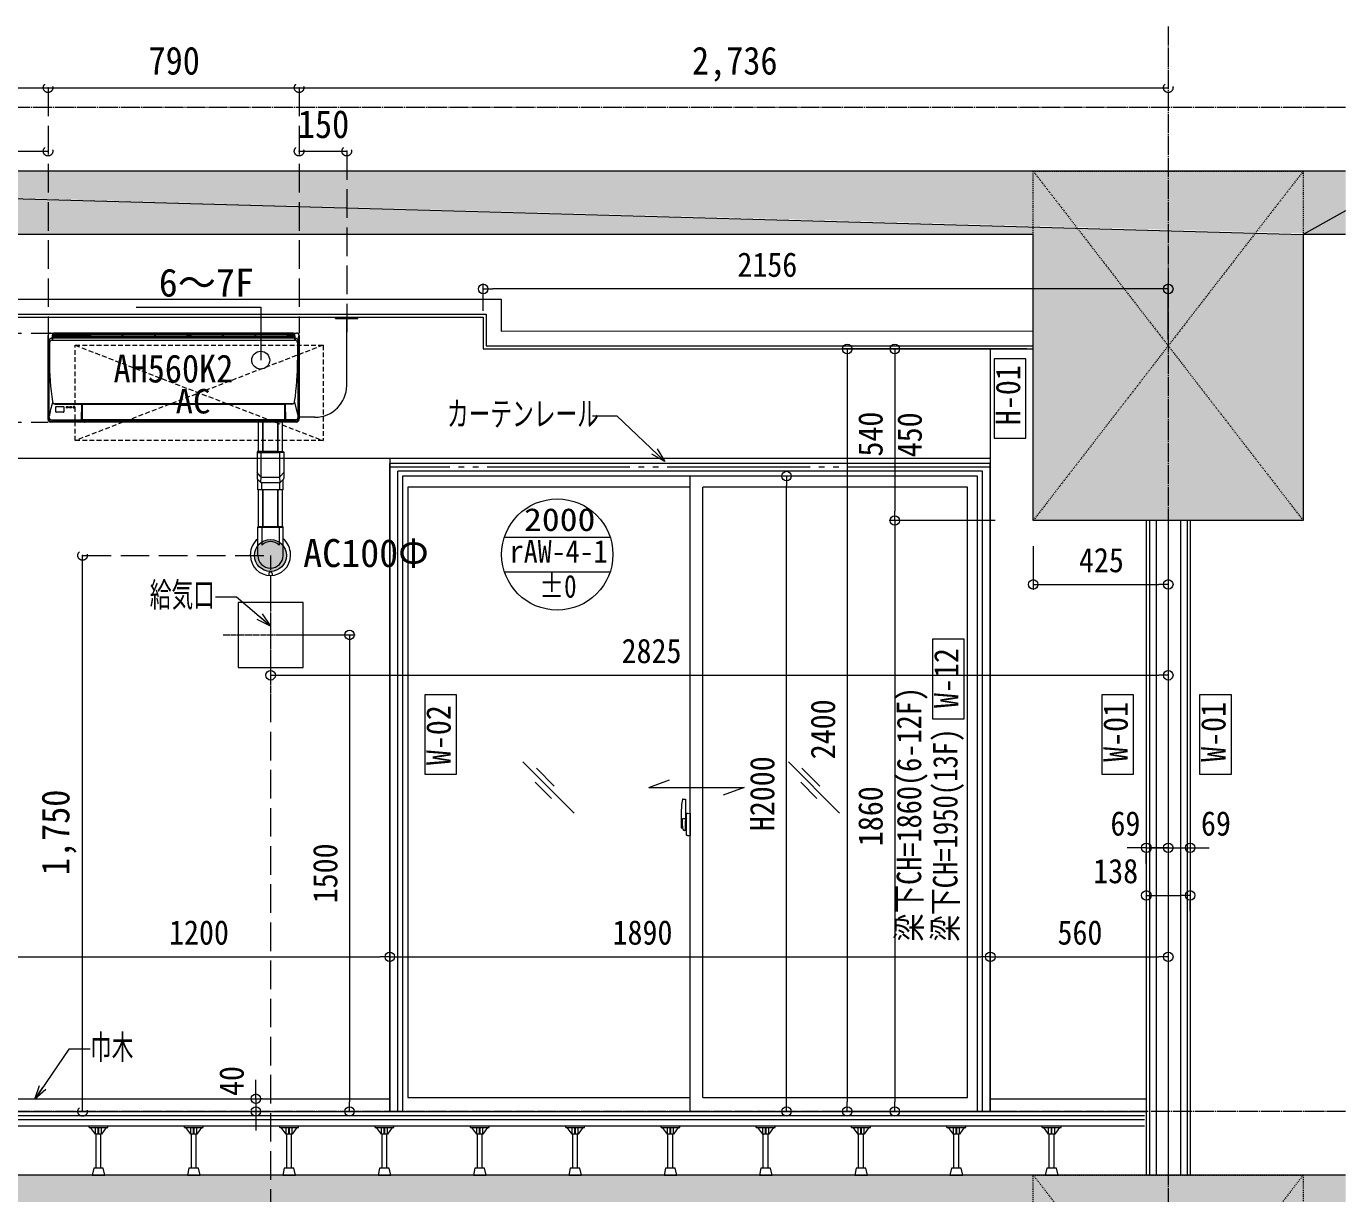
# Model space of a CAD drawing. Units: millimetres at full size, sheet at 1:30. Extents: x -17796 to 21385, y -23279 to 7734.
# Drawn here: x -3575 to 577, y -7500 to -3826 of the extents above; entities that cross this region are included whole.
import ezdxf
from ezdxf.enums import TextEntityAlignment as Align

# ---------------------------------------------------------------- set-up
doc = ezdxf.new("R2010")
doc.units = ezdxf.units.MM
doc.header["$LTSCALE"] = 30
doc.header["$PDMODE"] = 32
doc.header["$PDSIZE"] = 30
for name, pattern in [('DASHED2', [3, 2, -1]), ('DASHED3', [4, 3, -1]), ('USER14', [18.9, 15, -0.9, 0.6, -0.9, 0.6, -0.9]), ('USER4', [0.78, 0.6, -0.06, 0.06, -0.06]), ('USER7', [0.2, 0.1, -0.1]), ('USER8', [0.75, 0.5, -0.25]), ('USER9', [2.3, 2, -0.1, 0.1, -0.1])]:
    doc.linetypes.add(name, pattern=pattern)
for name, color, linetype, lineweight in [('0-A_RC壁', 21, 'Continuous', 18), ('0-B_0_6P', 54, 'USER4', 18), ('0-C_0_4P', 4, 'Continuous', 18), ('0-D_破線', 30, 'Continuous', 18), ('0-E_遮音材', 254, 'Continuous', 18), ('0-F_ｶｰﾃﾝﾚｰﾙ', 94, 'Continuous', 18), ('1-0_掃き出しﾏｰｸ', 253, 'USER7', 18), ('1-9_LAYER004', 6, 'Continuous', 18), ('1-B_仕上線(間仕切壁', 4, 'USER7', 18), ('1-F_衛生陶器・住設', 2, 'USER9', 18), ('2-0_', 5, 'Continuous', 9), ('2-2_', 7, 'Continuous', 18), ('2-A_', 6, 'Continuous', 18), ('3-9_下地・CB・成形板', 6, 'USER8', 18), ('3-B_仕上線（タイル・', 7, 'Continuous', 18), ('3-C_備品', 6, 'Continuous', 18), ('4-4_', 9, 'Continuous', 18), ('4-5_', 3, 'USER14', 18), ('4-8_', 9, 'Continuous', 18), ('4-B_', 3, 'Continuous', 18), ('6-6_床スリーブ', 4, 'Continuous', 9), ('7-C_B2', 1, 'Continuous', 18), ('E-8_緑点線', 7, 'DASHED2', 9)]:
    doc.layers.add(name, color=color, linetype=linetype, lineweight=lineweight)
doc.layers.add('E-2_躯体太線', color=5, linetype='Continuous')
doc.styles.add('ＭＳ ゴシック', font='')
doc.styles.get('ＭＳ ゴシック').set_extended_font_data('MS Gothic')

# ---------------------------------------------------------------- blocks, each defined once
blk = doc.blocks.new('H')
at = {"layer": '2-0_'}
for p, q in [((-52.54, 131.08), (721.25, 131.08)), ((-47.88, 114.33), (-46.68, 124.99)), ((-46.13, 129.41), (-46.7, 124.99)), ((715.42, 124.99), (-46.7, 124.99)), ((-46.14, 129.39), (714.8, 129.39)), ((-45.85, 127.23), (74.46, 127.23)), ((710.75, 130.37), (-42.04, 130.37)), ((74.96, 126.74), (74.96, 124.99)), ((169.96, 125.81), (75.96, 125.81)), ((170.96, 126.74), (170.96, 124.99)), ((171.46, 127.23), (176.46, 127.25)), ((176.96, 126.74), (176.96, 124.99)), ((271.96, 125.81), (177.96, 125.81)), ((272.96, 126.74), (272.96, 124.99)), ((278.47, 127.25), (273.46, 127.23)), ((278.96, 126.74), (278.96, 124.99)), ((373.96, 125.81), (279.96, 125.81)), ((374.96, 126.74), (374.96, 124.99)), ((390.26, 127.23), (375.46, 127.23)), ((390.77, 126.75), (390.76, 124.99)), ((485.76, 125.81), (391.76, 125.81)), ((486.76, 126.74), (486.76, 124.99)), ((487.26, 127.25), (492.26, 127.25)), ((492.77, 126.75), (492.77, 124.99)), ((587.76, 125.81), (493.76, 125.81)), ((588.75, 126.75), (588.76, 124.99)), ((594.26, 127.25), (589.26, 127.23)), ((594.76, 126.74), (594.76, 124.99)), ((689.76, 125.81), (595.76, 125.81)), ((690.76, 126.78), (690.76, 124.99)), ((714.6, 127.28), (691.27, 127.28)), ((713.75, 130.31), (714.23, 129.83)), ((715.19, 127.02), (716.6, 114.33)), ((-60.64, -82.26), (-60.64, 118.33)), ((-59.27, 121.83), (-60.59, 123.15)), ((-57.34, 106.59), (-58.81, 119.6)), ((-57.34, 106.59), (-57.77, -132.91)), ((-55.97, 102.1), (-57.34, 106.59)), ((-56.13, 100.51), (-56.13, 45.41)), ((-49.37, 114.74), (-48.27, 114.74)), ((-48.1, 108.4), (716.8, 108.4)), ((-47.64, 113.51), (-47.64, 116.51)), ((-47.64, 113.51), (-46.41, 113.51)), ((-47.27, 119.86), (715.99, 119.86)), ((67.48, 117.62), (-46.96, 117.62)), ((-46.38, 114.21), (-46.6, 108.4)), ((67.48, 122.75), (-46.38, 122.75)), ((714.6, 114.7), (-45.88, 114.7)), ((67.97, 122.26), (67.97, 119.86)), ((67.97, 117.14), (67.97, 114.7)), ((68.46, 121.27), (74.47, 121.27)), ((74.96, 120.78), (74.96, 119.86)), ((170.96, 120.59), (170.96, 119.86)), ((171.46, 121.06), (176.46, 121.06)), ((176.96, 120.58), (176.96, 119.86)), ((272.96, 120.58), (272.96, 119.86)), ((278.46, 121.06), (273.46, 121.06)), ((278.96, 120.58), (278.96, 119.86)), ((374.96, 120.59), (374.96, 119.86)), ((375.46, 121.06), (390.26, 121.06)), ((390.76, 120.58), (390.76, 119.86)), ((486.76, 120.59), (486.76, 119.86)), ((492.26, 121.06), (487.26, 121.06)), ((492.76, 120.58), (492.76, 119.86)), ((588.76, 120.58), (588.76, 119.86)), ((594.26, 121.06), (589.26, 121.06)), ((594.76, 120.58), (594.76, 119.86)), ((690.76, 120.79), (690.76, 119.86)), ((691.26, 121.27), (697.26, 121.27)), ((697.76, 122.23), (697.76, 119.86)), ((697.76, 117.23), (697.76, 114.7)), ((715.11, 122.75), (698.26, 122.75)), ((698.26, 117.62), (715.68, 117.62)), ((710.56, 114.77), (708.7, 114.7)), ((715.96, 114.76), (710.56, 114.76)), ((715.1, 114.21), (715.31, 108.41)), ((718.09, 114.74), (716.98, 114.74)), ((724.68, 102.1), (726.06, 106.59)), ((724.84, 100.51), (724.85, 45.41)), ((726.06, 106.59), (727.53, 119.6)), ((726.48, -133), (726.06, 106.59)), ((727.98, 121.83), (729.3, 123.16)), ((729.3, 123.16), (729.35, 118.33)), ((729.35, 118.33), (729.35, -82.26)), ((-60.16, -82.56), (-60.34, -82.56)), ((728.84, -82.56), (729.05, -82.56)), ((-60.49, -130.72), (-60.64, -84.36)), ((707.48, -91.38), (-38.76, -91.38)), ((-38.36, -92.63), (44.35, -92.63)), ((44.36, -91.78), (-37.5, -91.78)), ((-36.54, -116.89), (-36.54, -101.5)), ((-35.24, -100.38), (-12.24, -100.38)), ((-12.25, -117.94), (-35.24, -117.94)), ((-10.94, -101.5), (-10.94, -116.89)), ((-2.54, -103.8), (-2.54, -100.9)), ((-1.94, -100.38), (2.46, -100.38)), ((2.46, -104.31), (-1.94, -104.31)), ((3.06, -100.9), (3.06, -103.8)), ((7.96, -103.8), (7.96, -100.9)), ((8.56, -100.38), (12.97, -100.38)), ((12.96, -104.31), (8.56, -104.31)), ((13.56, -100.9), (13.56, -103.8)), ((18.46, -100.9), (18.46, -103.8)), ((23.46, -100.38), (19.06, -100.38)), ((19.06, -104.31), (23.46, -104.31)), ((24.06, -103.8), (24.06, -100.9)), ((47.36, -121.66), (44.25, -121.61)), ((47.36, -112.92), (44.43, -112.92)), ((45.91, -92.69), (684.9, -92.69)), ((47.36, -141.25), (47.36, -93.33)), ((47.56, -93.09), (683.16, -93.09)), ((683.36, -93.29), (683.36, -141.25)), ((683.36, -115.21), (686.43, -115.21)), ((683.36, -119.37), (686.51, -119.37)), ((686.46, -91.78), (704.7, -91.78)), ((707.08, -92.63), (686.46, -92.63)), ((714.87, -86.7), (726.49, -133.44)), ((729.35, -84.36), (729.2, -129.07)), ((-60.62, -140.99), (-60.18, -139.61)), ((-58.41, -138.56), (-60.49, -140.64)), ((-60.15, -139.27), (-60.34, -139.27)), ((-2.12, -148.79), (-52.64, -148.79)), ((-50.41, -146.56), (-46.24, -146.56)), ((-49.83, -141.6), (43.36, -141.6)), ((-46.24, -147.34), (-46.24, -146.51)), ((-45.83, -147.37), (-1.76, -147.37)), ((-44.29, -146.41), (-3.19, -146.41)), ((-0.82, -148.34), (-2.12, -148.77)), ((-1.24, -147.34), (-1.24, -146.51)), ((719.13, -146.56), (-1.24, -146.56)), ((-0.41, -148.49), (-0.41, -148.29)), ((53.55, -148.79), (-0.11, -148.79)), ((686.99, -144.58), (43.82, -144.58)), ((683.16, -141.45), (47.56, -141.45)), ((48.1, -141.45), (48.09, -144.58)), ((55.36, -148.49), (55.36, -148.31)), ((613.05, -148.79), (55.66, -148.79)), ((614.86, -148.49), (614.86, -148.27)), ((668.83, -148.79), (615.15, -148.79)), ((721.35, -148.79), (670.93, -148.79)), ((682.73, -144.58), (682.73, -141.45)), ((718.54, -141.6), (687.46, -141.6)), ((727.13, -138.56), (729.36, -140.79)), ((729.05, -139.27), (728.85, -139.27)), ((729.35, -140.78), (728.85, -139.27)), ((729.31, -133.63), (729.35, -133.91)), ((729.35, -133.96), (729.35, -138.97))]:
    blk.add_line(p, q, dxfattribs=at)
for points in [[(-45.04, 130.31), (-45.51, 129.83), (714.23, 129.83)], [(-47.88, 114.33), (-47.99, 108.71), (-47.99, 108.4)], [(716.46, 115.57), (716.46, 113.51), (715.12, 113.51)], [(716.23, 113.51), (716.08, 110.17), (716.08, 108.4)], [(716.6, 114.33), (716.71, 108.71), (716.7, 108.4)], [(728.84, -82.56), (728.84, -84.06), (729.05, -84.06)], [(-60.34, -84.06), (-60.13, -84.06), (-60.13, -83.06)], [(44.86, -92.29), (43.85, -140.95), (43.87, -141.6), (43.79, -146.57)], [(685.96, -92.29), (686.95, -140.64), (686.95, -141.6), (687.03, -146.57)], [(-60.64, -138.97), (-60.64, -133.96), (-60.55, -133.32)], [(54.82, -148.27), (53.86, -148.27), (53.86, -148.49)], [(614.86, -148.27), (613.36, -148.27), (613.36, -148.49)], [(670.83, -148.77), (669.34, -148.27), (669.12, -148.27), (669.12, -148.49)]]:
    blk.add_lwpolyline(points, dxfattribs=at)
for centre, radius, start, end in [((-52.54, 123.02), 8.05, 89.99501, 179.03706), ((-45.84, 127.73), 0.5, 180.30049, 269.78325), ((-42.49, 77.3), 53.07, 89.50867, 92.74809), ((74.46, 126.73), 0.499, 0.0884, 90.09356), ((75.86, 120.66), 5.15, 88.88735, 100.07308), ((170.15, 121.78), 4.03, 78.36337, 92.67538), ((171.46, 126.73), 0.499, 89.89787, 179.91996), ((176.45, 126.74), 0.505, 358.96394, 89.44354), ((177.75, 122.05), 3.76, 86.82295, 102.1374), ((272.16, 121.96), 3.85, 78.04395, 92.99472), ((273.46, 126.73), 0.499, 89.8826, 179.93523), ((278.45, 126.75), 0.503, 358.74838, 88.1672), ((279.73, 122.01), 3.81, 86.56067, 101.64862), ((374.12, 121.4), 4.41, 78.99046, 92.04814), ((375.44, 126.74), 0.492, 88.03391, 178.57748), ((390.23, 126.72), 0.529, 1.44874, 85.46196), ((391.56, 121.93), 3.88, 87.05345, 101.89851), ((485.92, 121.42), 4.39, 78.95875, 92.08016), ((487.28, 126.72), 0.526, 92.78022, 178.8123), ((492.25, 126.74), 0.514, 2.06429, 88.00436), ((493.57, 121.76), 4.05, 87.337, 101.57385), ((587.91, 121.35), 4.46, 79.05624, 91.9826), ((589.27, 126.72), 0.518, 90.91958, 175.6893), ((594.26, 126.75), 0.501, 358.5736, 89.86367), ((595.61, 121.21), 4.6, 88.19078, 100.70813), ((689.93, 121.6), 4.21, 78.6816, 92.35716), ((691.26, 126.78), 0.499, 89.91103, 179.92084), ((711.38, 85.88), 44.49, 86.94032, 90.80416), ((714.6, 127.78), 0.5, 270.03603, 359.69533), ((696.55, 125.13), 18.74, 5.76337, 13.14447), ((721.25, 123.02), 8.06, 0.96458, 90.13581), ((-98744.34, 1116.45), 98688.75, 359.42051, 359.42331), ((-60.04, 121.28), 0.949, 9.17919, 35.68671), ((-75.45, 117.92), 16.72, 5.77991, 12.12704), ((-49.32, 106.71), 8.03, 90.38975, 180.88796), ((-48.27, 100.54), 7.85, 88.70562, 180.26184), ((-48.31, 114.24), 0.497, 28.2498, 85.25918), ((-46.96, 118.12), 0.499, 180.69498, 270.09568), ((-46.38, 123.25), 0.499, 180.64737, 270.12997), ((-45.88, 114.2), 0.5, 90, 176.69485), ((67.46, 122.24), 0.511, 2.43019, 87.64707), ((67.46, 117.11), 0.511, 2.47633, 87.61623), ((68.45, 121.76), 0.495, 191.88198, 270.61267), ((74.46, 120.77), 0.492, 0.89692, 90.87894), ((171.45, 120.57), 0.494, 89.30295, 177.98331), ((176.46, 120.57), 0.493, 1.00133, 90.77388), ((273.45, 120.57), 0.494, 89.26292, 178.93364), ((278.47, 120.57), 0.492, 0.88197, 90.89229), ((375.45, 120.57), 0.493, 89.20926, 179.00203), ((390.26, 120.57), 0.493, 1.07763, 90.78696), ((487.25, 120.57), 0.492, 88.99083, 178.43222), ((492.26, 120.57), 0.493, 0.89845, 90.86273), ((589.25, 120.57), 0.493, 89.17811, 179.04506), ((594.26, 120.57), 0.494, 1.05546, 90.72088), ((691.25, 120.78), 0.49, 88.8578, 178.44033), ((697.26, 121.76), 0.495, 269.40239, 1.13643), ((698.27, 122.24), 0.516, 91.7417, 181.15704), ((698.27, 117.1), 0.529, 91.31698, 165.56273), ((714.6, 114.2), 0.5, 2.13252, 90), ((715.11, 123.25), 0.499, 269.93356, 359.29906), ((715.68, 118.12), 0.499, 269.91628, 359.28364), ((715.96, 115.56), 0.793, 270.03031, 309.32784), ((717.02, 114.24), 0.496, 94.48101, 152.10849), ((716.92, 100.47), 7.93, 0.77649, 90.85477), ((718.04, 106.71), 8.02, 359.09087, 89.64242), ((743.64, 118.02), 16.19, 168.01266, 174.38224), ((728.9, 121.21), 1.11, 145.7952, 171.12433), ((843.6, 45.4), 899.73, 179.99921, 188.28276), ((-174.99, 45.4), 899.84, 351.71827, 0.00081), ((-60.34, -82.26), 0.3, 180.00016, 269.99602), ((-73.41, -83.82), 13.31, 3.24101, 5.40196), ((729.05, -82.26), 0.3, 270, 0), ((-60.34, -84.36), 0.3, 89.99557, 178.53633), ((696.68, -292.97), 771.23, 164.44436, 168.02167), ((-37.73, -83.17), 9.08, 186.59621, 217.9703), ((-38.94, -83.33), 8.05, 222.40281, 271.36695), ((-37.97, -84.69), 7.96, 212.80176, 267.17648), ((-37.5, -88.71), 3.07, 240.49042, 270.00027), ((-35.53, -101.51), 1.01, 134.23178, 179.50109), ((-35.6, -116.88), 0.945, 180.87841, 229.00753), ((-35.26, -101.77), 1.39, 89.13757, 134.5298), ((-35.27, -116.52), 1.43, 228.6737, 271.32577), ((-12.24, -116.42), 1.52, 269.80709, 303.83448), ((-12.16, -101.6), 1.22, 4.92901, 92.14113), ((-11.93, -116.86), 0.989, 303.12647, 358.16685), ((-1.99, -103.75), 0.559, 185.08636, 274.45583), ((-1.98, -100.94), 0.561, 85.85781, 175.54496), ((2.5, -100.94), 0.557, 4.00557, 94.59888), ((2.51, -103.76), 0.554, 265.04415, 355.39996), ((8.52, -100.95), 0.563, 86.07194, 175.32308), ((8.5, -103.77), 0.544, 183.50833, 276.04287), ((13, -103.75), 0.559, 265.55997, 354.89082), ((13, -100.94), 0.554, 3.82126, 93.15255), ((19.01, -100.94), 0.558, 85.48191, 175.91288), ((19.01, -103.76), 0.555, 184.65363, 274.89559), ((23.49, -103.74), 0.567, 266.39438, 354.06123), ((23.5, -100.94), 0.556, 4.05516, 92.92203), ((44.36, -92.28), 0.5, 358.25927, 89.98864), ((44.44, -92.15), 0.49, 260.49112, 328.68019), ((45.76, -112.37), 19.69, 89.55943, 92.66213), ((47.56, -93.29), 0.204, 90.31473, 189.12624), ((683.16, -93.29), 0.2, 0, 90), ((685.06, -112.15), 19.46, 87.53297, 90.46139), ((686.46, -92.28), 0.5, 90.04294, 181.70988), ((686.38, -92.15), 0.493, 211.51958, 279.2973), ((704.49, -86.78), 5, 272.44035, 293.23191), ((706.48, -84.31), 8.35, 274.14478, 326.47762), ((707.79, -83.7), 7.69, 267.62969, 356.11889), ((729.05, -84.36), 0.3, 359.98183, 90.00945), ((-60.34, -138.97), 0.299, 179.94519, 270.12467), ((-60.34, -141.08), 0.296, 162.7652, 182.25442), ((-52.64, -140.79), 8, 182.15557, 269.83669), ((-112.21, -130.82), 51.73, 357.2336, 0.10793), ((-62.89, -139.19), 2.75, 351.24446, 358.28583), ((-61.47, -137.39), 3.27, 338.97499, 356.819), ((-50.41, -138.56), 8, 180.02096, 269.97944), ((-136.18, -127.95), 78.57, 352.96733, 356.38124), ((-49.51, -133.34), 8.27, 177.01733, 267.78237), ((-45.85, -148.04), 1.58, 91.05168, 104.32071), ((-45.8, -142.72), 4.64, 264.51327, 269.59226), ((-44.27, -175.49), 29.08, 90.0434, 93.18599), ((-3.17, -174.69), 28.28, 87.07889, 90.04004), ((-2.21, -148.48), 0.301, 269.97924, 287.0771), ((-1.79, -140.46), 6.9, 270.27053, 274.54079), ((-1.78, -148.99), 2.54, 77.79939, 88.96334), ((-0.2, -151.98), 3.69, 93.29608, 99.71174), ((-0.11, -148.49), 0.299, 179.87231, 269.04771), ((43.36, -141.1), 0.496, 269.58631, 356.74876), ((47.56, -141.25), 0.2, 180, 270), ((53.56, -148.49), 0.3, 269, 359.19511), ((54.12, -160.88), 12.63, 84.37521, 86.83107), ((55.66, -148.49), 0.3, 179.99676, 270.01197), ((613.06, -148.49), 0.3, 271, 0), ((615.16, -148.49), 0.3, 180, 270), ((668.82, -148.49), 0.3, 269.98194, 0.03552), ((670.93, -148.49), 0.299, 251.58734, 270.04812), ((683.16, -141.25), 0.2, 270, 0), ((687.46, -141.09), 0.507, 183.26736, 270.02387), ((718.25, -133.36), 8.24, 272.04859, 2.54445), ((719.13, -138.56), 8, 270.02095, 359.97795), ((721.35, -140.79), 8, 270.0045, 0.07544), ((752.93, -132.76), 26.44, 180.51463, 192.67739), ((729.05, -138.97), 0.3, 270.13023, 359.97367), ((1135.69, -127.58), 406.5, 180.21081, 180.61682), ((747.64, -131.81), 18.42, 180.46421, 185.69876), ((729.06, -133.96), 0.291, 359.82018, 8.17245)]:
    blk.add_arc(centre, radius, start, end, dxfattribs=at)

msp = doc.modelspace()

# ---------------------------------------------------------------- hatches: boundary and pattern name
at = {"layer": 'E-8_緑点線'}
msp.add_hatch(color=256, dxfattribs=at).paths.add_polyline_path([(-2806.93, -5441.52, 1), (-2806.93, -5541.52, 1)])

# ---------------------------------------------------------------- linework, layer by layer
at = {"layer": '0-A_RC壁'}
msp.add_line((18.57, -5381.52), (18.57, -7441.52), dxfattribs=at)
msp.add_line((18.57, -5381.52), (18.57, -7441.52), dxfattribs=at)
at = {"layer": '0-B_0_6P'}
for p, q in [((-2806.43, -5555.22), (-2806.43, -5927.81)), ((-2955.31, -5741.52), (-2657.56, -5741.52))]:
    msp.add_line(p, q, dxfattribs=at)
at = {"layer": '0-C_0_4P'}
for p, q in [((-5656.43, -4741.52), (-2137.43, -4741.52)), ((-2137.43, -4741.52), (-2137.43, -4841.52)), ((-2137.43, -4841.52), (-406.43, -4841.52)), ((-541.43, -4841.52), (-541.43, -7241.52)), ((-541.43, -5186.52), (-5521.43, -5186.52)), ((-2431.43, -5186.52), (-2431.43, -7241.52)), ((-50.43, -5381.52), (-50.43, -7441.52)), ((-50.43, -5381.52), (-50.43, -7441.52)), ((-40.93, -5381.52), (-40.93, -7441.52)), ((-40.93, -5381.52), (-40.93, -7441.52)), ((78.07, -5381.52), (78.07, -7441.52)), ((78.07, -5381.52), (78.07, -7441.52)), ((87.57, -5381.52), (87.57, -7441.52)), ((87.57, -5381.52), (87.57, -7441.52)), ((-6012.43, -7201.52), (-2431.43, -7201.52)), ((-541.43, -7201.52), (-50.43, -7201.52)), ((-6012.43, -7241.52), (-50.43, -7241.52))]:
    msp.add_line(p, q, dxfattribs=at)
msp.add_lwpolyline([(-5656.43, -4732.02), (-2127.93, -4732.02), (-2127.93, -4832.02), (-406.43, -4832.02)], dxfattribs=at)
at = {"layer": '0-D_破線'}
for p, q in [((-19.93, -5381.52), (-19.93, -7441.52)), ((-19.93, -5381.52), (-19.93, -7441.52)), ((57.07, -5381.52), (57.07, -7441.52)), ((57.07, -5381.52), (57.07, -7441.52))]:
    msp.add_line(p, q, dxfattribs=at)
for points in [[(-5656.43, -4685.02), (-2080.93, -4685.02), (-2080.93, -4785), (-406.45, -4784.52)], [(-5656.43, -4732.02), (-2127.93, -4732.02), (-2127.93, -4832.02), (-406.43, -4831.52)]]:
    msp.add_lwpolyline(points, dxfattribs=at)
at = {"layer": '0-E_遮音材'}
for p in [(576.76, -4407.06), (576.76, -4407.06), (576.76, -4481.52)]:
    msp.add_line(p, (443.57, -4481.52), dxfattribs=at)
for points in [[(576.76, -4281.52), (-6711.24, -4281.52), (443.57, -4481.52)], [(576.76, -7441.52), (-6711.24, -7441.52), (443.57, -7641.52)]]:
    msp.add_lwpolyline(points, dxfattribs=at)
for points in [[(-6711.24, -4281.52), (-406.43, -4481.52), (-5656.43, -4481.52)], [(443.57, -4481.52), (-406.43, -4481.52), (-6711.24, -4281.52)], [(-6711.24, -4281.52), (576.76, -4281.52), (576.76, -4481.52)], [(-406.43, -5381.52), (443.57, -4481.52), (443.57, -5381.52)], [(-406.43, -5381.52), (-406.43, -4481.52), (443.57, -4481.52)], [(443.57, -7641.52), (-6711.24, -7641.52), (-6711.24, -7441.52)], [(-6711.24, -7441.52), (576.76, -7441.52), (576.76, -7641.52)]]:
    msp.add_solid(points, dxfattribs=at)
at = {"layer": '0-F_ｶｰﾃﾝﾚｰﾙ', "color": 7}
for p, q in [((-1565.77, -5195.15), (-1598.51, -5164.28)), ((-2806.43, -5713.46), (-2840.59, -5684.17)), ((-3548.76, -7203.33), (-3523.46, -7166.12))]:
    msp.add_line(p, q, dxfattribs=at)
at = {"layer": '0-F_ｶｰﾃﾝﾚｰﾙ'}
for points in [[(-1793.64, -5052.34), (-1717.21, -5052.34), (-1566.42, -5194.54)], [(-2980.43, -5621.54), (-2913.61, -5621.54), (-2807.11, -5712.87)], [(-3374.76, -7045.63), (-3441.57, -7045.63), (-3548.25, -7202.59)]]:
    msp.add_lwpolyline(points, dxfattribs=at)
at = {"layer": '0-F_ｶｰﾃﾝﾚｰﾙ', "color": 7}
for points in [[(-1590.23, -5155.51), (-1565.77, -5195.15), (-1606.78, -5173.05)], [(-2832.74, -5675.01), (-2806.43, -5713.46), (-2848.44, -5693.32)], [(-3513.49, -7172.89), (-3548.76, -7203.33), (-3533.43, -7159.34)]]:
    msp.add_lwpolyline(points, dxfattribs=at)
at = {"layer": '1-0_掃き出しﾏｰｸ', "color": 7, "linetype": 'Continuous'}
for p, q in [((576.76, -4281.52), (-6711.24, -4281.52)), ((-406.43, -4481.52), (-5656.43, -4481.52)), ((576.76, -4481.52), (443.57, -4481.52)), ((576.76, -7441.52), (-6711.24, -7441.52))]:
    msp.add_line(p, q, dxfattribs=at)
msp.add_lwpolyline([(443.57, -4481.52), (443.57, -5381.52), (-406.43, -5381.52), (-406.43, -4481.52)], dxfattribs=at)
at = {"layer": '1-9_LAYER004'}
for p, q in [((-2070.58, -5433.78), (-1738.05, -5433.78)), ((-2070.58, -5542.99), (-1738.05, -5542.99))]:
    msp.add_line(p, q, dxfattribs=at)
msp.add_circle((-1904.32, -5488.38), 175, dxfattribs=at)
at = {"layer": '1-B_仕上線(間仕切壁'}
for p, q in [((443.57, -4281.52), (-406.43, -5381.52)), ((-406.43, -4281.52), (443.57, -5381.52)), ((-406.43, -7441.52), (-174.61, -7741.52)), ((443.57, -7441.52), (211.75, -7741.52))]:
    msp.add_line(p, q, dxfattribs=at)
msp.add_lwpolyline([(-406.43, -4281.52), (443.57, -4281.52), (443.57, -5381.52), (-406.43, -5381.52)], close=True, dxfattribs=at)
msp.add_lwpolyline([(-406.43, -7741.52), (-406.43, -7441.52), (443.57, -7441.52), (443.57, -7741.52)], dxfattribs=at)
at = {"layer": '1-F_衛生陶器・住設'}
for p, q in [((18.57, -3826.06), (18.57, -7961.62)), ((576.76, -4081.52), (-6941.38, -4081.52)), ((576.76, -7241.52), (-6941.38, -7241.52))]:
    msp.add_line(p, q, dxfattribs=at)
at = {"layer": '2-2_', "color": 171}
for p, q in [((-426.43, -4841.52), (-859.62, -4841.52)), ((-842.12, -4871.52), (-842.12, -5351.52)), ((-525.69, -5381.52), (-859.62, -5381.52)), ((-525.69, -5381.52), (-859.62, -5381.52)), ((-842.12, -5411.52), (-842.12, -7211.52)), ((18.57, -5401.52), (18.57, -5600.1)), ((-406.43, -5461.76), (-406.43, -5600.1)), ((-376.43, -5582.6), (-11.43, -5582.6)), ((18.57, -6361.52), (18.57, -6394.02)), ((18.57, -6361.52), (18.57, -6394.02)), ((87.57, -6361.52), (87.57, -6394.02)), ((-80.43, -6411.52), (-110.43, -6411.52)), ((-50.43, -6411.52), (18.57, -6411.52)), ((-50.43, -6461.52), (-50.43, -6429.02)), ((-11.43, -6411.52), (-41.43, -6411.52)), ((18.57, -6411.52), (87.57, -6411.52)), ((48.57, -6411.52), (78.57, -6411.52)), ((117.57, -6411.52), (147.57, -6411.52)), ((-50.43, -6511.52), (-50.43, -6544.02)), ((-20.43, -6561.52), (57.57, -6561.52)), ((87.57, -6611.52), (87.57, -6579.02)), ((-3601.43, -6754.75), (-2461.43, -6754.75)), ((-2431.43, -6734.75), (-2431.43, -6737.25)), ((-2431.43, -6734.75), (-2431.43, -6737.25)), ((-2401.43, -6754.75), (-571.43, -6754.75)), ((-541.43, -6734.75), (-541.43, -6737.25)), ((-511.43, -6754.75), (-11.43, -6754.75)), ((18.57, -6734.75), (18.57, -6737.25)), ((-541.43, -6774.75), (-541.43, -6772.25)), ((-561.43, -7241.52), (-859.62, -7241.52))]:
    msp.add_line(p, q, dxfattribs=at)
at = {"layer": '2-2_'}
for p, q in [((-842.12, -4841.52), (-842.12, -4871.52)), ((-842.12, -5381.52), (-842.12, -5351.52)), ((-842.12, -5381.52), (-842.12, -5411.52)), ((-406.43, -5582.6), (-376.43, -5582.6)), ((18.57, -5582.6), (-11.43, -5582.6)), ((-50.43, -6411.52), (-80.43, -6411.52)), ((18.57, -6411.52), (-11.43, -6411.52)), ((18.57, -6411.52), (48.57, -6411.52)), ((87.57, -6411.52), (117.57, -6411.52)), ((-50.43, -6561.52), (-20.43, -6561.52)), ((87.57, -6561.52), (57.57, -6561.52)), ((-2431.43, -6754.75), (-2461.43, -6754.75)), ((-2431.43, -6754.75), (-2401.43, -6754.75)), ((-541.43, -6754.75), (-571.43, -6754.75)), ((-541.43, -6754.75), (-511.43, -6754.75)), ((18.57, -6754.75), (-11.43, -6754.75)), ((-842.12, -7241.52), (-842.12, -7211.52))]:
    msp.add_line(p, q, dxfattribs=at)
for centre in [(-842.12, -4841.52), (-842.12, -5381.52), (-842.12, -5381.52), (-406.43, -5582.6), (18.57, -5582.6), (-50.43, -6411.52), (18.57, -6411.52), (18.57, -6411.52), (87.57, -6411.52), (-50.43, -6561.52), (87.57, -6561.52), (-2431.43, -6754.75), (-2431.43, -6754.75), (-541.43, -6754.75), (-541.43, -6754.75), (18.57, -6754.75), (-842.12, -7241.52)]:
    msp.add_circle(centre, 15, dxfattribs=at)
at = {"layer": '2-A_'}
for p, q in [((-6006.43, -7286.52), (-56.43, -7286.52)), ((-3377.82, -7291.52), (-3318.82, -7291.52)), ((-3357.82, -7312.52), (-3357.82, -7291.52)), ((-3349.32, -7312.52), (-3349.32, -7291.52)), ((-3347.32, -7312.52), (-3347.32, -7291.52)), ((-3338.82, -7312.52), (-3338.82, -7291.52)), ((-3318.82, -7291.52), (-3318.82, -7286.52)), ((-3077.82, -7291.52), (-3018.82, -7291.52)), ((-3057.82, -7312.52), (-3057.82, -7291.52)), ((-3049.32, -7312.52), (-3049.32, -7291.52)), ((-3047.32, -7312.52), (-3047.32, -7291.52)), ((-3038.82, -7312.52), (-3038.82, -7291.52)), ((-3018.82, -7291.52), (-3018.82, -7286.52)), ((-2777.82, -7291.52), (-2718.82, -7291.52)), ((-2757.82, -7312.52), (-2757.82, -7291.52)), ((-2749.32, -7312.52), (-2749.32, -7291.52)), ((-2747.32, -7312.52), (-2747.32, -7291.52)), ((-2738.82, -7312.52), (-2738.82, -7291.52)), ((-2718.82, -7291.52), (-2718.82, -7286.52)), ((-2477.82, -7291.52), (-2418.82, -7291.52)), ((-2457.82, -7312.52), (-2457.82, -7291.52)), ((-2449.32, -7312.52), (-2449.32, -7291.52)), ((-2447.32, -7312.52), (-2447.32, -7291.52)), ((-2438.82, -7312.52), (-2438.82, -7291.52)), ((-2418.82, -7291.52), (-2418.82, -7286.52)), ((-2177.82, -7291.52), (-2118.82, -7291.52)), ((-2157.82, -7312.52), (-2157.82, -7291.52)), ((-2149.32, -7312.52), (-2149.32, -7291.52)), ((-2147.32, -7312.52), (-2147.32, -7291.52)), ((-2138.82, -7312.52), (-2138.82, -7291.52)), ((-2118.82, -7291.52), (-2118.82, -7286.52)), ((-1877.82, -7291.52), (-1818.82, -7291.52)), ((-1857.82, -7312.52), (-1857.82, -7291.52)), ((-1849.32, -7312.52), (-1849.32, -7291.52)), ((-1847.32, -7312.52), (-1847.32, -7291.52)), ((-1838.82, -7312.52), (-1838.82, -7291.52)), ((-1818.82, -7291.52), (-1818.82, -7286.52)), ((-1577.82, -7291.52), (-1518.82, -7291.52)), ((-1557.82, -7312.52), (-1557.82, -7291.52)), ((-1549.32, -7312.52), (-1549.32, -7291.52)), ((-1547.32, -7312.52), (-1547.32, -7291.52)), ((-1538.82, -7312.52), (-1538.82, -7291.52)), ((-1518.82, -7291.52), (-1518.82, -7286.52)), ((-1277.82, -7291.52), (-1218.82, -7291.52)), ((-1257.82, -7312.52), (-1257.82, -7291.52)), ((-1249.32, -7312.52), (-1249.32, -7291.52)), ((-1247.32, -7312.52), (-1247.32, -7291.52)), ((-1238.82, -7312.52), (-1238.82, -7291.52)), ((-1218.82, -7291.52), (-1218.82, -7286.52)), ((-977.82, -7291.52), (-918.82, -7291.52)), ((-957.82, -7312.52), (-957.82, -7291.52)), ((-949.32, -7312.52), (-949.32, -7291.52)), ((-947.32, -7312.52), (-947.32, -7291.52)), ((-938.82, -7312.52), (-938.82, -7291.52)), ((-918.82, -7291.52), (-918.82, -7286.52)), ((-677.82, -7291.52), (-618.82, -7291.52)), ((-657.82, -7312.52), (-657.82, -7291.52)), ((-649.32, -7312.52), (-649.32, -7291.52)), ((-647.32, -7312.52), (-647.32, -7291.52)), ((-638.82, -7312.52), (-638.82, -7291.52)), ((-618.82, -7291.52), (-618.82, -7286.52)), ((-377.82, -7291.52), (-318.82, -7291.52)), ((-357.82, -7312.52), (-357.82, -7291.52)), ((-349.32, -7312.52), (-349.32, -7291.52)), ((-347.32, -7312.52), (-347.32, -7291.52)), ((-338.82, -7312.52), (-338.82, -7291.52)), ((-318.82, -7291.52), (-318.82, -7286.52)), ((-3355.82, -7420.52), (-3355.82, -7312.52)), ((-3340.82, -7420.52), (-3340.82, -7312.52)), ((-3055.82, -7420.52), (-3055.82, -7312.52)), ((-3040.82, -7420.52), (-3040.82, -7312.52)), ((-2755.82, -7420.52), (-2755.82, -7312.52)), ((-2740.82, -7420.52), (-2740.82, -7312.52)), ((-2455.82, -7420.52), (-2455.82, -7312.52)), ((-2440.82, -7420.52), (-2440.82, -7312.52)), ((-2155.82, -7420.52), (-2155.82, -7312.52)), ((-2140.82, -7420.52), (-2140.82, -7312.52)), ((-1855.82, -7420.52), (-1855.82, -7312.52)), ((-1840.82, -7420.52), (-1840.82, -7312.52)), ((-1555.82, -7420.52), (-1555.82, -7312.52)), ((-1540.82, -7420.52), (-1540.82, -7312.52)), ((-1255.82, -7420.52), (-1255.82, -7312.52)), ((-1240.82, -7420.52), (-1240.82, -7312.52)), ((-955.82, -7420.52), (-955.82, -7312.52)), ((-940.82, -7420.52), (-940.82, -7312.52)), ((-655.82, -7420.52), (-655.82, -7312.52)), ((-640.82, -7420.52), (-640.82, -7312.52)), ((-355.82, -7420.52), (-355.82, -7312.52)), ((-340.82, -7420.52), (-340.82, -7312.52))]:
    msp.add_line(p, q, dxfattribs=at)
for points in [[(-3377.82, -7291.52), (-3377.82, -7286.52), (-3318.82, -7286.52)], [(-3077.82, -7291.52), (-3077.82, -7286.52), (-3018.82, -7286.52)], [(-2777.82, -7291.52), (-2777.82, -7286.52), (-2718.82, -7286.52)], [(-2477.82, -7291.52), (-2477.82, -7286.52), (-2418.82, -7286.52)], [(-2177.82, -7291.52), (-2177.82, -7286.52), (-2118.82, -7286.52)], [(-1877.82, -7291.52), (-1877.82, -7286.52), (-1818.82, -7286.52)], [(-1577.82, -7291.52), (-1577.82, -7286.52), (-1518.82, -7286.52)], [(-1277.82, -7291.52), (-1277.82, -7286.52), (-1218.82, -7286.52)], [(-977.82, -7291.52), (-977.82, -7286.52), (-918.82, -7286.52)], [(-677.82, -7291.52), (-677.82, -7286.52), (-618.82, -7286.52)], [(-377.82, -7291.52), (-377.82, -7286.52), (-318.82, -7286.52)]]:
    msp.add_lwpolyline(points, dxfattribs=at)
for points in [[(-3372.82, -7291.52), (-3323.82, -7291.52), (-3338.82, -7312.52), (-3357.82, -7312.52)], [(-3072.82, -7291.52), (-3023.82, -7291.52), (-3038.82, -7312.52), (-3057.82, -7312.52)], [(-2772.82, -7291.52), (-2723.82, -7291.52), (-2738.82, -7312.52), (-2757.82, -7312.52)], [(-2472.82, -7291.52), (-2423.82, -7291.52), (-2438.82, -7312.52), (-2457.82, -7312.52)], [(-2172.82, -7291.52), (-2123.82, -7291.52), (-2138.82, -7312.52), (-2157.82, -7312.52)], [(-1872.82, -7291.52), (-1823.82, -7291.52), (-1838.82, -7312.52), (-1857.82, -7312.52)], [(-1572.82, -7291.52), (-1523.82, -7291.52), (-1538.82, -7312.52), (-1557.82, -7312.52)], [(-1272.82, -7291.52), (-1223.82, -7291.52), (-1238.82, -7312.52), (-1257.82, -7312.52)], [(-972.82, -7291.52), (-923.82, -7291.52), (-938.82, -7312.52), (-957.82, -7312.52)], [(-672.82, -7291.52), (-623.82, -7291.52), (-638.82, -7312.52), (-657.82, -7312.52)], [(-372.82, -7291.52), (-323.82, -7291.52), (-338.82, -7312.52), (-357.82, -7312.52)], [(-3368.32, -7441.52), (-3328.32, -7441.52), (-3333.32, -7420.52), (-3363.32, -7420.52)], [(-3068.32, -7441.52), (-3028.32, -7441.52), (-3033.32, -7420.52), (-3063.32, -7420.52)], [(-2768.32, -7441.52), (-2728.32, -7441.52), (-2733.32, -7420.52), (-2763.32, -7420.52)], [(-2468.32, -7441.52), (-2428.32, -7441.52), (-2433.32, -7420.52), (-2463.32, -7420.52)], [(-2168.32, -7441.52), (-2128.32, -7441.52), (-2133.32, -7420.52), (-2163.32, -7420.52)], [(-1868.32, -7441.52), (-1828.32, -7441.52), (-1833.32, -7420.52), (-1863.32, -7420.52)], [(-1568.32, -7441.52), (-1528.32, -7441.52), (-1533.32, -7420.52), (-1563.32, -7420.52)], [(-1268.32, -7441.52), (-1228.32, -7441.52), (-1233.32, -7420.52), (-1263.32, -7420.52)], [(-968.32, -7441.52), (-928.32, -7441.52), (-933.32, -7420.52), (-963.32, -7420.52)], [(-668.32, -7441.52), (-628.32, -7441.52), (-633.32, -7420.52), (-663.32, -7420.52)], [(-368.32, -7441.52), (-328.32, -7441.52), (-333.32, -7420.52), (-363.32, -7420.52)]]:
    msp.add_lwpolyline(points, close=True, dxfattribs=at)
at = {"layer": '3-9_下地・CB・成形板'}
for p, q in [((-2641.43, -4829.85), (-3421.43, -5129.85)), ((-3421.43, -4829.85), (-2641.43, -5129.85))]:
    msp.add_line(p, q, dxfattribs=at)
msp.add_lwpolyline([(-3421.43, -5129.85), (-3421.43, -4829.85), (-2641.43, -4829.85), (-2641.43, -5129.85)], close=True, dxfattribs=at)
at = {"layer": '3-B_仕上線（タイル・', "color": 6}
for p, q in [((-2137.43, -4721.52), (-2137.43, -4635.18)), ((18.57, -4811.52), (18.57, -4635.18)), ((-11.43, -4652.68), (-2107.43, -4652.68)), ((-480.81, -4841.52), (-1009.15, -4841.52)), ((-991.65, -4871.52), (-991.65, -7211.52)), ((-1150.14, -5241.52), (-1200.29, -5241.52)), ((-1182.79, -7211.52), (-1182.79, -5271.52)), ((18.57, -5625.22), (18.57, -5886.09)), ((-2786.43, -5741.52), (-2540.62, -5741.52)), ((-2806.43, -5798.59), (-2806.43, -5851.09)), ((-2558.12, -5771.52), (-2558.12, -7211.52)), ((-2776.43, -5868.59), (-11.43, -5868.59)), ((-2852.83, -7171.52), (-2852.83, -7141.52)), ((-2852.83, -7201.52), (-2852.83, -7241.52)), ((-2832.83, -7201.52), (-2835.33, -7201.52)), ((-2948.18, -7241.52), (-2540.62, -7241.52)), ((-2832.83, -7241.52), (-2835.33, -7241.52)), ((-1150.14, -7241.52), (-1200.29, -7241.52)), ((-480.81, -7241.52), (-1009.15, -7241.52)), ((-2852.83, -7271.52), (-2852.83, -7301.52))]:
    msp.add_line(p, q, dxfattribs=at)
at = {"layer": '3-B_仕上線（タイル・'}
for p, q in [((-2137.43, -4652.68), (-2107.43, -4652.68)), ((18.57, -4652.68), (-11.43, -4652.68)), ((-991.65, -4841.52), (-991.65, -4871.52)), ((-1182.79, -5241.52), (-1182.79, -5271.52)), ((-2558.12, -5741.52), (-2558.12, -5771.52)), ((-2806.43, -5868.59), (-2776.43, -5868.59)), ((18.57, -5868.59), (-11.43, -5868.59)), ((-2852.83, -7201.52), (-2852.83, -7171.52)), ((-2558.12, -7241.52), (-2558.12, -7211.52)), ((-1182.79, -7241.52), (-1182.79, -7211.52)), ((-991.65, -7241.52), (-991.65, -7211.52)), ((-2852.83, -7241.52), (-2852.83, -7271.52))]:
    msp.add_line(p, q, dxfattribs=at)
for centre in [(-2137.43, -4652.68), (18.57, -4652.68), (-991.65, -4841.52), (-1182.79, -5241.52), (-2558.12, -5741.52), (-2806.43, -5868.59), (18.57, -5868.59), (-2852.83, -7201.52), (-2852.83, -7241.52), (-2558.12, -7241.52), (-1182.79, -7241.52), (-991.65, -7241.52)]:
    msp.add_circle(centre, 15, dxfattribs=at)
at = {"layer": '3-C_備品'}
msp.add_lwpolyline([(-2703.93, -5639.02), (-2908.93, -5639.02), (-2908.93, -5844.02), (-2703.93, -5844.02)], close=True, dxfattribs=at)
at = {"layer": '4-4_', "color": 2}
for points in [[(-429.18, -5122.66), (-429.18, -4872.66), (-529.18, -4872.66), (-529.18, -5122.66)], [(-623.32, -6005.16), (-623.32, -5755.16), (-723.32, -5755.16), (-723.32, -6005.16)], [(-2221.5, -6180.3), (-2221.5, -5930.3), (-2321.5, -5930.3), (-2321.5, -6180.3)], [(-90.7, -6180.3), (-90.7, -5930.3), (-190.7, -5930.3), (-190.7, -6180.3)], [(217.16, -6180.3), (217.16, -5930.3), (117.16, -5930.3), (117.16, -6180.3)]]:
    msp.add_lwpolyline(points, close=True, dxfattribs=at)
at = {"layer": '4-5_'}
msp.add_line((-541.43, -5214.02), (-2431.43, -5214.02), dxfattribs=at)
at = {"layer": '4-B_'}
for p, q in [((-2431.43, -7241.52), (-2431.43, -5201.52)), ((-541.43, -5201.52), (-2431.43, -5201.52)), ((-2406.43, -7241.52), (-2406.43, -5226.52)), ((-566.43, -5226.52), (-2406.43, -5226.52)), ((-566.43, -7241.52), (-566.43, -5226.52)), ((-541.43, -7241.52), (-541.43, -5201.52)), ((-581.43, -5241.52), (-2391.43, -5241.52)), ((-2391.43, -5241.52), (-2391.43, -7241.52)), ((-1486.43, -7241.52), (-1486.43, -5241.52)), ((-581.43, -7241.52), (-581.43, -5241.52)), ((-1486.43, -5276.52), (-2374.43, -5276.52)), ((-2374.43, -5276.52), (-2374.43, -7197.52)), ((-613.43, -5276.52), (-1446.43, -5276.52)), ((-1446.43, -7197.52), (-1446.43, -5276.52)), ((-613.43, -7197.52), (-613.43, -5276.52)), ((-2012.26, -6140.94), (-1851.1, -6302.1)), ((-1176.76, -6140.94), (-1015.6, -6302.1)), ((-1969.9, -6161.2), (-1913.72, -6217.38)), ((-1134.4, -6161.2), (-1078.22, -6217.38)), ((-1973.58, -6205.4), (-1922.93, -6256.06)), ((-1616.43, -6221.52), (-1550.65, -6197.57)), ((-1616.43, -6221.52), (-1316.43, -6221.52)), ((-1316.43, -6221.52), (-1382.21, -6245.46)), ((-1138.08, -6205.4), (-1087.43, -6256.06)), ((-1509.62, -6258.34), (-1500.95, -6258.03)), ((-1500.43, -6258.53), (-1500.43, -6323.72)), ((-1514.43, -6303.42), (-1514.43, -6347.76)), ((-1497.93, -6371.62), (-1497.93, -6304.42)), ((-1494.93, -6303.31), (-1496.93, -6303.42)), ((-1494.93, -6303.31), (-1486.43, -6303.02)), ((-1486.43, -6303.02), (-1486.43, -6373.02)), ((-1513.47, -6348.76), (-1509.76, -6348.89)), ((-1502.68, -6320.67), (-1510.43, -6320.67)), ((-1510.43, -6341.86), (-1510.43, -6320.67)), ((-1510.43, -6341.92), (-1510.43, -6341.86)), ((-1510.41, -6342.87), (-1510.43, -6341.92)), ((-1510.42, -6342.65), (-1510.43, -6341.92)), ((-1500.43, -6322.92), (-1500.43, -6334.1)), ((-1500.43, -6354.52), (-1500.43, -6327.05)), ((-1500.43, -6332.87), (-1500.43, -6328.17)), ((-1500.43, -6348.98), (-1500.43, -6338.57)), ((-1499.94, -6326.55), (-1497.93, -6326.52)), ((-1497.93, -6349.52), (-1499.94, -6349.48)), ((-1502.68, -6356.78), (-1506.43, -6356.78)), ((-1494.93, -6372.72), (-1496.93, -6372.62)), ((-1494.93, -6372.72), (-1486.43, -6373.02)), ((-2374.43, -7197.52), (-1486.43, -7197.52)), ((-1446.43, -7197.52), (-613.43, -7197.52))]:
    msp.add_line(p, q, dxfattribs=at)
msp.add_lwpolyline([(-1506.43, -6356.78), (-1506.87, -6356.17), (-1507.08, -6355.84)], dxfattribs=at)
for centre, radius, start, end in [((-1249.43, -6304.24), 265, 170.20654, 179.82143), ((-1509.59, -6259.34), 1, 92, 170.20654), ((-1500.93, -6258.53), 0.5, 0, 92), ((-1496.93, -6304.42), 1, 90, 180), ((-1513.43, -6347.76), 1, 180, 268), ((-1484.27, -6343.08), 26.14, 179.5362, 192.85144), ((-1484.27, -6343.08), 26.14, 192.85144, 209.23122), ((-1502.68, -6322.92), 2.25, 0, 90), ((-1499.93, -6327.05), 0.5, 91, 180), ((-1499.93, -6348.98), 0.5, 180, 269.00002), ((-1502.68, -6354.53), 2.25, 270, 0), ((-1496.93, -6371.62), 1, 180, 270)]:
    msp.add_arc(centre, radius, start, end, dxfattribs=at)
at = {"layer": '6-6_床スリーブ', "color": 5}
msp.add_line((-3398.27, -7241.52), (-3398.27, -5491.52), dxfattribs=at)
at = {"layer": '7-C_B2'}
for p, q in [((-6006.43, -7254.52), (-56.43, -7254.52)), ((-6006.43, -7266.52), (-56.43, -7266.52))]:
    msp.add_line(p, q, dxfattribs=at)
at = {"layer": 'E-8_緑点線', "color": 5, "linetype": 'Continuous'}
for p, q in [((-6081.43, -4019.15), (-3506.92, -4019.15)), ((-3506.92, -4019.15), (-2716.93, -4019.15)), ((-2716.93, -4019.15), (18.57, -4019.15)), ((-5656.43, -4218.92), (-3506.92, -4218.92)), ((-2716.93, -4218.92), (-2566.93, -4218.92))]:
    msp.add_line(p, q, dxfattribs=at)
at = {"layer": 'E-8_緑点線', "color": 5, "linetype": 'DASHED3'}
for p, q in [((-3506.92, -4019.15), (-3506.92, -5071.38)), ((-2716.93, -4019.15), (-2716.93, -4791.52)), ((-2566.93, -4218.92), (-2566.93, -4791.52)), ((-4280.17, -4791.52), (-2716.93, -4791.52)), ((-4280.17, -5071.38), (-3506.92, -5071.38)), ((-3398.27, -5491.52), (-2806.93, -5491.52)), ((-2805.93, -7816.51), (-2805.93, -5491.52))]:
    msp.add_line(p, q, dxfattribs=at)
at = {"layer": 'E-8_緑点線', "color": 3, "linetype": 'Continuous'}
for p, q in [((-2601.93, -4746.06), (-2531.93, -4746.06)), ((-2566.93, -4956.23), (-2566.93, -4746.06)), ((-2531.93, -4746.06), (-2531.93, -4741.52)), ((-2666.93, -5056.23), (-2716.98, -5056.23)), ((-2844.43, -5164.03), (-2844.43, -5071.38)), ((-2831.42, -5164.03), (-2831.42, -5071.38)), ((-2830.27, -5164.03), (-2830.27, -5071.38)), ((-2784.09, -5164.03), (-2784.09, -5071.38)), ((-2782.94, -5164.03), (-2782.94, -5071.38)), ((-2769.43, -5164.03), (-2769.43, -5071.38)), ((-2847.93, -5164.03), (-2849.13, -5167.03)), ((-2849.13, -5167.03), (-2836.42, -5167.03)), ((-2849.13, -5167.03), (-2848.19, -5167.03)), ((-2849.13, -5167.03), (-2849.13, -5247.67)), ((-2848.19, -5167.03), (-2845.44, -5167.03)), ((-2846.99, -5164.03), (-2847.93, -5164.03)), ((-2844.59, -5164.03), (-2846.99, -5164.03)), ((-2835.57, -5164.03), (-2844.59, -5164.03)), ((-2835.57, -5164.03), (-2836.42, -5167.03)), ((-2836.42, -5167.03), (-2781.9, -5167.03)), ((-2836.42, -5243.84), (-2836.42, -5167.03)), ((-2781.9, -5164.03), (-2835.57, -5164.03)), ((-2781.9, -5164.03), (-2776.1, -5164.03)), ((-2775.25, -5167.03), (-2781.9, -5167.03)), ((-2778.29, -5164.03), (-2777.44, -5167.03)), ((-2777.44, -5243.84), (-2777.44, -5167.03)), ((-2776.1, -5164.03), (-2769.27, -5164.03)), ((-2768.42, -5167.03), (-2775.25, -5167.03)), ((-2769.27, -5164.03), (-2766.86, -5164.03)), ((-2765.67, -5167.03), (-2768.42, -5167.03)), ((-2766.86, -5164.03), (-2765.93, -5164.03)), ((-2765.93, -5164.03), (-2764.73, -5167.03)), ((-2764.73, -5167.03), (-2765.67, -5167.03)), ((-2764.73, -5167.03), (-2764.73, -5247.67)), ((-2838.97, -5242.13), (-2848.51, -5230.14)), ((-2774.89, -5242.13), (-2765.35, -5230.14)), ((-2839.54, -5260.01), (-2847.03, -5252.67)), ((-2846.93, -5284.52), (-2846.93, -5252.13)), ((-2840.24, -5259.32), (-2840.24, -5259.33)), ((-2837.21, -5261.32), (-2836.42, -5243.84)), ((-2835.47, -5263.03), (-2835.47, -5284.52)), ((-2834.64, -5262.02), (-2779.22, -5262.02)), ((-2833.66, -5262.02), (-2832.75, -5262.02)), ((-2833.49, -5244.77), (-2780.37, -5244.77)), ((-2780.2, -5262.02), (-2781.11, -5262.02)), ((-2778.39, -5261.82), (-2778.39, -5284.52)), ((-2776.65, -5261.32), (-2777.44, -5243.84)), ((-2766.83, -5252.67), (-2774.32, -5260.01)), ((-2773.61, -5259.32), (-2773.62, -5259.33)), ((-2766.93, -5284.52), (-2766.93, -5252.77)), ((-2766.93, -5284.52), (-2846.93, -5284.52)), ((-2844.43, -5400.52), (-2844.43, -5284.52)), ((-2831.42, -5400.52), (-2831.42, -5284.52)), ((-2830.27, -5400.52), (-2830.27, -5284.52)), ((-2784.09, -5400.52), (-2784.09, -5284.52)), ((-2782.94, -5400.52), (-2782.94, -5284.52)), ((-2769.43, -5400.52), (-2769.43, -5284.52)), ((-2846.73, -5403.52), (-2845.73, -5400.52)), ((-2846.73, -5487.52), (-2846.73, -5403.52)), ((-2767.13, -5403.52), (-2846.73, -5403.52)), ((-2845.73, -5400.52), (-2768.13, -5400.52)), ((-2834.43, -5404.52), (-2834.43, -5458.74)), ((-2779.43, -5404.52), (-2779.43, -5458.74)), ((-2767.13, -5403.52), (-2768.13, -5400.52)), ((-2767.13, -5487.52), (-2767.13, -5403.52)), ((-2869.93, -5491.52), (-2869.93, -5487.52)), ((-2846.73, -5491.52), (-2846.73, -5487.52)), ((-2767.13, -5491.52), (-2767.13, -5487.52)), ((-2743.93, -5491.52), (-2743.93, -5487.52)), ((-2812.43, -5548.52), (-2812.43, -5554.28)), ((-2801.43, -5548.52), (-2801.43, -5554.28))]:
    msp.add_line(p, q, dxfattribs=at)
at = {"layer": 'E-8_緑点線', "color": 5, "linetype": 'Continuous'}
msp.add_lwpolyline([(-3229.54, -4709.66), (-2837.52, -4709.66), (-2837.52, -4876.79)], dxfattribs=at)
at = {"layer": 'E-8_緑点線', "color": 3, "linetype": 'Continuous'}
msp.add_lwpolyline([(-2601.93, -4746.06), (-2601.93, -4741.52), (-2531.93, -4741.52)], dxfattribs=at)
at = {"layer": 'E-8_緑点線', "color": 5, "linetype": 'Continuous'}
msp.add_circle((-2837.52, -4876.79), 28.17, dxfattribs=at)
at = {"layer": 'E-8_緑点線', "color": 1, "linetype": 'Continuous'}
msp.add_circle((-2806.93, -5491.52), 50, dxfattribs=at)
at = {"layer": 'E-8_緑点線', "color": 3, "linetype": 'Continuous'}
for centre, radius, start, end in [((-2666.93, -4956.23), 100, 270, 0), ((-2842.13, -5247.67), 7, 180, 225.56625), ((-2834.64, -5255.02), 7, 225.56625, 270), ((-2833.49, -5237.77), 7, 218.50498, 270), ((-2780.37, -5237.77), 7, 270, 321.49502), ((-2779.22, -5255.02), 7, 270, 314.43375), ((-2771.73, -5247.67), 7, 314.43375, 0), ((-2806.93, -5487.52), 63, 129.17945, 180), ((-2806.93, -5487.52), 63, 0, 50.82055), ((-2806.93, -5487.52), 39.8, 46.29473, 133.70527), ((-2806.93, -5491.52), 63, 180, 0), ((-2806.93, -5491.52), 39.8, 180, 0), ((-2806.93, -5548.52), 5.5, 0, 180)]:
    msp.add_arc(centre, radius, start, end, dxfattribs=at)
msp.add_ellipse((-2849.14, -5171.53), major_axis=(0, -0.5), ratio=0.017439, start_param=0.0000056, end_param=1.5707963, dxfattribs=at)
at = {"layer": 'E-8_緑点線', "color": 5}
for p in [(-3506.92, -4019.15), (-2716.93, -4019.15), (18.57, -4019.15), (-3506.92, -4218.92), (-2716.93, -4218.92), (-2566.93, -4218.92), (-3398.27, -5491.52), (-3398.27, -7241.52)]:
    msp.add_point(p, dxfattribs=at)

# ---------------------------------------------------------------- block references
at = {"layer": 'E-8_緑点線'}
msp.add_blockref('H', (-3446.29, -4922.59), dxfattribs=at)

# ---------------------------------------------------------------- texts
at = {"layer": '0-F_ｶｰﾃﾝﾚｰﾙ', "style": 'ＭＳ ゴシック'}
for s, height, width, p in [('AC', 76.97, 1.05, (-3105.58, -5067.63)), ('カーテンレール', 76.98, 0.65, (-2251.32, -5107.02)), ('給気口', 76.98, 0.65, (-3186.77, -5676.35)), ('巾木', 76.98, 0.65, (-3374.76, -7100.44))]:
    msp.add_text(s, height=height, dxfattribs=dict(at, width=width)).set_placement(p, align=Align.BOTTOM_LEFT)
at = {"layer": '1-9_LAYER004', "style": 'ＭＳ ゴシック'}
for s, width, p in [('2000', 1.15, (-2009.07, -5435.91)), ('rAW-4-1', 0.9, (-2053.87, -5535.91)), ('±0', 0.8, (-1960.89, -5645.91))]:
    msp.add_text(s, height=71.84, dxfattribs=dict(at, width=width)).set_placement(p, align=Align.BOTTOM_LEFT)
at = {"layer": '2-2_', "color": 9, "style": 'ＭＳ ゴシック', "width": 0.9}
for s, p in [('540', (-857.31, -5180.09)), ('1860', (-857.31, -6406.37))]:
    msp.add_text(s, height=76.98, rotation=90, dxfattribs=at).set_placement(p, align=Align.BOTTOM_LEFT)
for s, p in [('425', (-262.5, -5567.41)), ('69', (-163.38, -6396.32)), ('69', (121.49, -6396.32)), ('138', (-217.55, -6546.32)), ('1200', (-3126.29, -6739.56)), ('1890', (-1730.31, -6739.56)), ('560', (-330, -6739.56))]:
    msp.add_text(s, height=76.98, dxfattribs=at).set_placement(p, align=Align.BOTTOM_LEFT)
at = {"layer": '3-B_仕上線（タイル・', "color": 9, "style": 'ＭＳ ゴシック', "width": 0.9}
for s, p in [('2156', (-1337.45, -4637.48)), ('2825', (-1701.95, -5853.39))]:
    msp.add_text(s, height=76.98, dxfattribs=at).set_placement(p, align=Align.BOTTOM_LEFT)
for s, p in [('2400', (-1006.85, -6132.94)), ('H2000', (-1197.99, -6359.23)), ('1500', (-2573.31, -6586.37)), ('40', (-2868.03, -7192.92))]:
    msp.add_text(s, height=76.98, rotation=90, dxfattribs=at).set_placement(p, align=Align.BOTTOM_LEFT)
at = {"layer": '4-4_', "color": 2, "style": 'ＭＳ ゴシック', "width": 0.9}
for s, p in [('H-01', (-424.38, -5081.09)), ('W-12', (-618.51, -5971.59)), ('W-02', (-2216.7, -6151.3)), ('W-01', (-85.9, -6141.01)), ('W-01', (221.96, -6141.01))]:
    msp.add_text(s, height=76.97, rotation=90, dxfattribs=at).set_placement(p, align=Align.BOTTOM_LEFT)
at = {"layer": '4-8_', "style": 'ＭＳ ゴシック'}
for s, height, width, p in [('450', 76.98, 0.9, (-734.06, -5182.45)), ('梁下CH=1860(6-12F)', 76.97, 0.85, (-735.87, -6707.05)), ('梁下CH=1950(13F)', 76.97, 0.8, (-621.68, -6707.05))]:
    msp.add_text(s, height=height, rotation=90, dxfattribs=dict(at, width=width)).set_placement(p, align=Align.BOTTOM_LEFT)
at = {"layer": 'E-2_躯体太線', "style": 'ＭＳ ゴシック', "width": 0.9}
msp.add_text('1,750', height=87.98, rotation=90, dxfattribs=at).set_placement((-3413.27, -6497.77), align=Align.BOTTOM_LEFT)
at = {"layer": 'E-8_緑点線', "color": 5, "style": 'ＭＳ ゴシック', "width": 0.9}
for s, p in [('790', (-3190.68, -4004.15)), ('2,736', (-1480.43, -4004.15)), ('150', (-2720.68, -4203.92)), ('AH560K2', (-3300.89, -4973.33))]:
    msp.add_text(s, height=87.98, dxfattribs=at).set_placement(p, align=Align.BOTTOM_LEFT)
at = {"layer": 'E-8_緑点線', "color": 5, "style": 'ＭＳ ゴシック'}
for s, p in [('6～7F', (-3158.56, -4702.95)), ('AC100Φ', (-2704.1, -5554.26))]:
    msp.add_text(s, height=87.98, dxfattribs=at).set_placement(p, align=Align.BOTTOM_LEFT)

doc.saveas('drawing.dxf')
